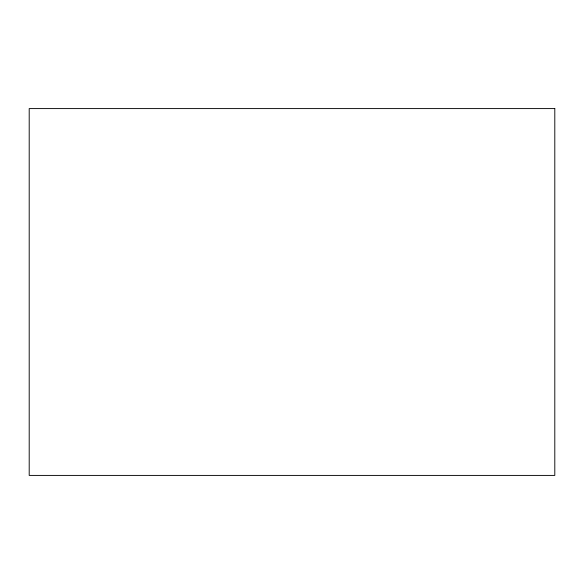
<?xml version="1.0" encoding="UTF-8"?>
<svg xmlns="http://www.w3.org/2000/svg" width="584" height="584" viewBox="0 0 584 584"><rect width="100%" height="100%" fill="white"/><g stroke="black" fill="none" stroke-linecap="round" stroke-linejoin="round"><path stroke-width="0.88" d="M554.8 108.587L29.2 108.587L29.2 475.412L554.8 475.412L554.8 108.587"/></g></svg>
